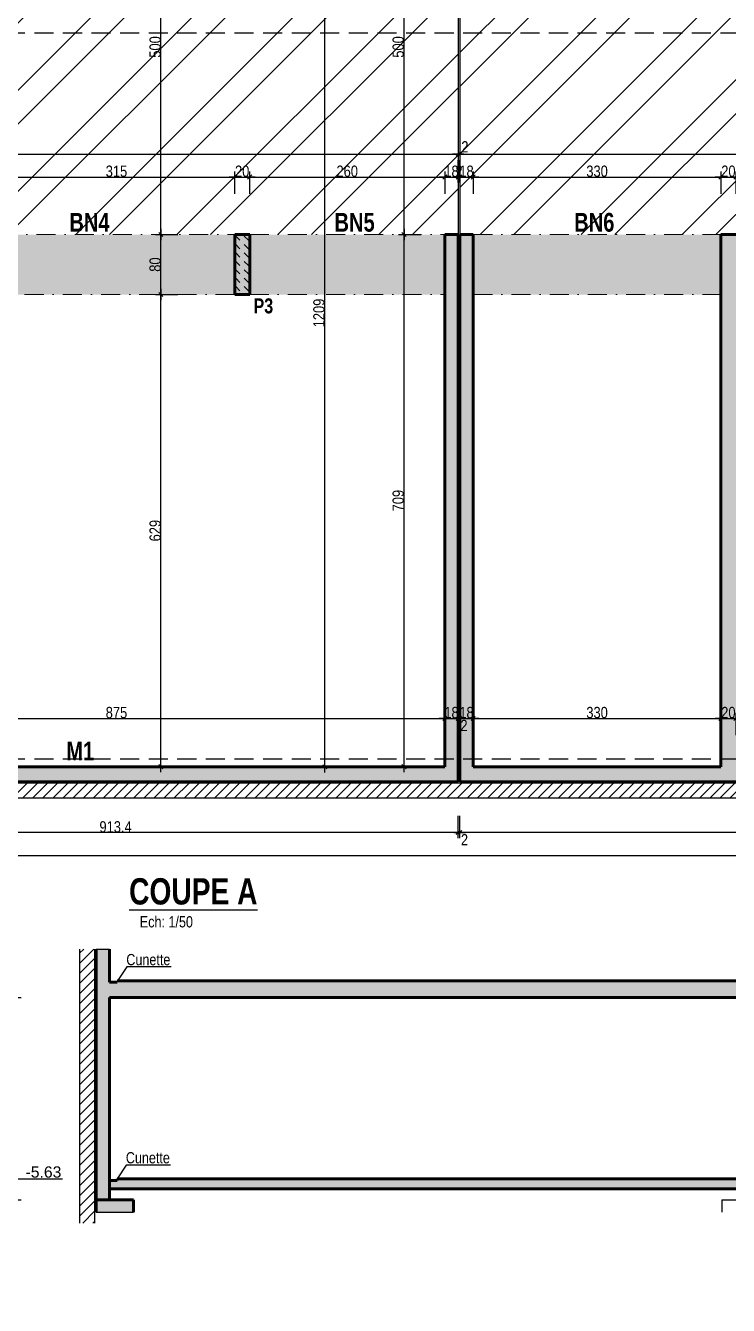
# Model space of a CAD drawing. Header units: millimetres. Extents: x -1921 to 5237, y 0 to 8595.
# Drawn here: x 243 to 1180, y 1712 to 3417 of the extents above; entities that cross this region are included whole.
import ezdxf
from ezdxf.enums import TextEntityAlignment as Align

# ---------------------------------------------------------------- set-up
doc = ezdxf.new("R2010")
doc.units = ezdxf.units.MM
doc.linetypes.add('CACHEX2', pattern=[19.05, 12.7, -6.35])
doc.linetypes.add('TIRETPTX2', pattern=[50.8, 25.4, -12.7, 0, -12.7])
for name, color, linetype in [('01_cote_gen', 4, 'Continuous'), ('01_linteaux', 2, 'Continuous'), ('01_murs_sup', 2, 'CACHEX2'), ('01_poch_BN', 9, 'Continuous'), ('01_poch_murs', 253, 'Continuous'), ('01_poch_poteaux', 250, 'Continuous'), ('01_texte', 230, 'Continuous'), ('AA_COTES', 2, 'Continuous')]:
    doc.layers.add(name, color=color, linetype=linetype)
doc.layers.add('01_murs_coup', color=5, linetype='Continuous', lineweight=60)
doc.layers.add('01_tram_axes', color=2, linetype='TIRETPTX2', lineweight=9)
doc.styles.add('ARIAL', font='arial.ttf')
doc.styles.add('impact', font='impact.ttf')
doc.styles.add('MATTE_TXT', font='arial.ttf')
doc.styles.add('STYLE2', font='ARIALN.TTF')
doc.dimstyles.new('JB50', dxfattribs={"dimscale": 0.1, "dimtxt": 150, "dimasz": 15, "dimexe": 0.1, "dimexo": 0.1, "dimgap": 0.09, "dimtad": 1, "dimdec": 1, "dimdsep": 46, "dimtxsty": 'STYLE2', "dimblk1": 'BOND_G', "dimblk2": 'BOND_D', "dimsah": 1, "dimcen": 1.5, "dimdle": 0.01, "dimse1": 1, "dimse2": 1, "dimclrd": 4, "dimclre": 2, "dimclrt": 6, "dimazin": 2, "dimtfac": 2.333333, "dimtdec": 1, "dimtix": 1, "dimtmove": 2, "dimatfit": 3, "dimldrblk": 'BOND_G', "dimfxl": 1, "dimtolj": 1, "dimtzin": 0, "dimarcsym": 0})
pattern_1 = [(135, (-40566.9674, 43643.463), (-11.2253202, 9e-16), [7.9375, -7.9375])]

# ---------------------------------------------------------------- blocks, each defined once
blk = doc.blocks.new('BOND_G')
at = {"layer": 'AA_COTES', "color": 0}
for p, q in [((0, -5), (0, 15)), ((5, 0), (-5, 0)), ((1.8, 1.8), (-1.8, -1.8))]:
    blk.add_line(p, q, dxfattribs=at)
blk = doc.blocks.new('BOND_D')
at = {"layer": 'AA_COTES', "color": 0}
for p, q in [((5, 0), (-5, 0)), ((-1.8, -1.8), (1.8, 1.8)), ((0, 5), (0, -15))]:
    blk.add_line(p, q, dxfattribs=at)
blk = doc.blocks.new('*D226')
at = {"layer": '01_cote_gen', "color": 4, "lineweight": -2, "transparency": 16777216}
blk.add_line((208.4, 3215.6), (520.4, 3215.6), dxfattribs=at)
at = {"layer": 'DEFPOINTS', "color": 0}
for p in [(521.9, 3215.6), (206.9, 3193.1), (521.9, 3193.1)]:
    blk.add_point(p, dxfattribs=at)
at = {"layer": '01_cote_gen', "color": 4, "lineweight": -2, "transparency": 16777216, "xscale": 1.5, "yscale": 1.5, "zscale": 1.5, "rotation": 180}
blk.add_blockref('BOND_G', (206.9, 3215.6), dxfattribs=at)
at = {"layer": '01_cote_gen', "color": 4, "lineweight": -2, "transparency": 16777216, "xscale": 1.5, "yscale": 1.5, "zscale": 1.5}
blk.add_blockref('BOND_D', (521.9, 3215.6), dxfattribs=at)
at = {"layer": '01_cote_gen', "color": 6, "transparency": 16777216, "insert": (364.4, 3223.2), "char_height": 15, "attachment_point": 5, "style": 'STYLE2'}
blk.add_mtext('\\A1;315', dxfattribs=at)
blk = doc.blocks.new('*D227')
at = {"layer": '01_cote_gen', "color": 4, "lineweight": -2, "transparency": 16777216}
blk.add_line((523.4, 3215.6), (540.4, 3215.6), dxfattribs=at)
at = {"layer": 'DEFPOINTS', "color": 0}
for p in [(541.9, 3215.6), (521.9, 3193.1), (541.9, 3193.1)]:
    blk.add_point(p, dxfattribs=at)
at = {"layer": '01_cote_gen', "color": 4, "lineweight": -2, "transparency": 16777216, "xscale": 1.5, "yscale": 1.5, "zscale": 1.5, "rotation": 180}
blk.add_blockref('BOND_G', (521.9, 3215.6), dxfattribs=at)
at = {"layer": '01_cote_gen', "color": 4, "lineweight": -2, "transparency": 16777216, "xscale": 1.5, "yscale": 1.5, "zscale": 1.5}
blk.add_blockref('BOND_D', (541.9, 3215.6), dxfattribs=at)
at = {"layer": '01_cote_gen', "color": 6, "transparency": 16777216, "insert": (531.9, 3223.2), "char_height": 15, "attachment_point": 5, "style": 'STYLE2'}
blk.add_mtext('\\A1;20', dxfattribs=at)
blk = doc.blocks.new('*D228')
at = {"layer": '01_cote_gen', "color": 4, "lineweight": -2, "transparency": 16777216}
blk.add_line((543.4, 3215.6), (800.4, 3215.6), dxfattribs=at)
at = {"layer": 'DEFPOINTS', "color": 0}
for p in [(801.9, 3215.6), (541.9, 3193.1), (801.9, 3193.1)]:
    blk.add_point(p, dxfattribs=at)
at = {"layer": '01_cote_gen', "color": 4, "lineweight": -2, "transparency": 16777216, "xscale": 1.5, "yscale": 1.5, "zscale": 1.5, "rotation": 180}
blk.add_blockref('BOND_G', (541.9, 3215.6), dxfattribs=at)
at = {"layer": '01_cote_gen', "color": 4, "lineweight": -2, "transparency": 16777216, "xscale": 1.5, "yscale": 1.5, "zscale": 1.5}
blk.add_blockref('BOND_D', (801.9, 3215.6), dxfattribs=at)
at = {"layer": '01_cote_gen', "color": 6, "transparency": 16777216, "insert": (671.9, 3223.2), "char_height": 15, "attachment_point": 5, "style": 'STYLE2'}
blk.add_mtext('\\A1;260', dxfattribs=at)
blk = doc.blocks.new('*D229')
at = {"layer": '01_cote_gen', "color": 4, "lineweight": -2, "transparency": 16777216}
blk.add_line((803.4, 3215.6), (818.4, 3215.6), dxfattribs=at)
at = {"layer": 'DEFPOINTS', "color": 0}
for p in [(819.9, 3215.6), (801.9, 3193.1), (819.9, 3193.1)]:
    blk.add_point(p, dxfattribs=at)
at = {"layer": '01_cote_gen', "color": 4, "lineweight": -2, "transparency": 16777216, "xscale": 1.5, "yscale": 1.5, "zscale": 1.5, "rotation": 180}
blk.add_blockref('BOND_G', (801.9, 3215.6), dxfattribs=at)
at = {"layer": '01_cote_gen', "color": 4, "lineweight": -2, "transparency": 16777216, "xscale": 1.5, "yscale": 1.5, "zscale": 1.5}
blk.add_blockref('BOND_D', (819.9, 3215.6), dxfattribs=at)
at = {"layer": '01_cote_gen', "color": 6, "transparency": 16777216, "insert": (810.9, 3223.2), "char_height": 15, "attachment_point": 5, "style": 'STYLE2'}
blk.add_mtext('\\A1;18', dxfattribs=at)
blk = doc.blocks.new('*D230')
at = {"layer": '01_cote_gen', "color": 4, "lineweight": -2, "transparency": 16777216}
for p, q in [((818.4, 3215.6), (816.9, 3215.6)), ((819.9, 3215.6), (821.9, 3215.6)), ((823.4, 3215.6), (824.9, 3215.6))]:
    blk.add_line(p, q, dxfattribs=at)
at = {"layer": 'DEFPOINTS', "color": 0}
for p in [(821.9, 3215.6), (819.9, 3193.1), (821.9, 3193.1)]:
    blk.add_point(p, dxfattribs=at)
at = {"layer": '01_cote_gen', "color": 4, "lineweight": -2, "transparency": 16777216, "xscale": 1.5, "yscale": 1.5, "zscale": 1.5}
blk.add_blockref('BOND_G', (819.9, 3215.6), dxfattribs=at)
at = {"layer": '01_cote_gen', "color": 4, "lineweight": -2, "transparency": 16777216, "xscale": 1.5, "yscale": 1.5, "zscale": 1.5, "rotation": 180}
blk.add_blockref('BOND_D', (821.9, 3215.6), dxfattribs=at)
at = {"layer": '01_cote_gen', "color": 6, "transparency": 16777216, "insert": (820.9, 3223.1), "char_height": 15, "attachment_point": 5, "style": 'STYLE2'}
blk.add_mtext('\\A1;2', dxfattribs=at)
blk = doc.blocks.new('*D231')
at = {"layer": '01_cote_gen', "color": 4, "lineweight": -2, "transparency": 16777216}
blk.add_line((823.4, 3215.6), (838.4, 3215.6), dxfattribs=at)
at = {"layer": 'DEFPOINTS', "color": 0}
for p in [(839.9, 3215.6), (821.9, 3193.1), (839.9, 3193.1)]:
    blk.add_point(p, dxfattribs=at)
at = {"layer": '01_cote_gen', "color": 4, "lineweight": -2, "transparency": 16777216, "xscale": 1.5, "yscale": 1.5, "zscale": 1.5, "rotation": 180}
blk.add_blockref('BOND_G', (821.9, 3215.6), dxfattribs=at)
at = {"layer": '01_cote_gen', "color": 4, "lineweight": -2, "transparency": 16777216, "xscale": 1.5, "yscale": 1.5, "zscale": 1.5}
blk.add_blockref('BOND_D', (839.9, 3215.6), dxfattribs=at)
at = {"layer": '01_cote_gen', "color": 6, "transparency": 16777216, "insert": (830.9, 3223.2), "char_height": 15, "attachment_point": 5, "style": 'STYLE2'}
blk.add_mtext('\\A1;18', dxfattribs=at)
blk = doc.blocks.new('*D232')
at = {"layer": '01_cote_gen', "color": 4, "lineweight": -2, "transparency": 16777216}
blk.add_line((841.4, 3215.6), (1168.4, 3215.6), dxfattribs=at)
at = {"layer": 'DEFPOINTS', "color": 0}
for p in [(1169.9, 3215.6), (839.9, 3193.1), (1169.9, 3193.1)]:
    blk.add_point(p, dxfattribs=at)
at = {"layer": '01_cote_gen', "color": 4, "lineweight": -2, "transparency": 16777216, "xscale": 1.5, "yscale": 1.5, "zscale": 1.5, "rotation": 180}
blk.add_blockref('BOND_G', (839.9, 3215.6), dxfattribs=at)
at = {"layer": '01_cote_gen', "color": 4, "lineweight": -2, "transparency": 16777216, "xscale": 1.5, "yscale": 1.5, "zscale": 1.5}
blk.add_blockref('BOND_D', (1169.9, 3215.6), dxfattribs=at)
at = {"layer": '01_cote_gen', "color": 6, "transparency": 16777216, "insert": (1004.9, 3223.2), "char_height": 15, "attachment_point": 5, "style": 'STYLE2'}
blk.add_mtext('\\A1;330', dxfattribs=at)
blk = doc.blocks.new('*D233')
at = {"layer": '01_cote_gen', "color": 4, "lineweight": -2, "transparency": 16777216}
blk.add_line((1171.4, 3215.6), (1188.4, 3215.6), dxfattribs=at)
at = {"layer": 'DEFPOINTS', "color": 0}
for p in [(1189.9, 3215.6), (1169.9, 3193.1), (1189.9, 3193.1)]:
    blk.add_point(p, dxfattribs=at)
at = {"layer": '01_cote_gen', "color": 4, "lineweight": -2, "transparency": 16777216, "xscale": 1.5, "yscale": 1.5, "zscale": 1.5, "rotation": 180}
blk.add_blockref('BOND_G', (1169.9, 3215.6), dxfattribs=at)
at = {"layer": '01_cote_gen', "color": 4, "lineweight": -2, "transparency": 16777216, "xscale": 1.5, "yscale": 1.5, "zscale": 1.5}
blk.add_blockref('BOND_D', (1189.9, 3215.6), dxfattribs=at)
at = {"layer": '01_cote_gen', "color": 6, "transparency": 16777216, "insert": (1179.9, 3223.2), "char_height": 15, "attachment_point": 5, "style": 'STYLE2'}
blk.add_mtext('\\A1;20', dxfattribs=at)
blk = doc.blocks.new('*D251')
at = {"layer": '01_cote_gen', "color": 4, "lineweight": -2, "transparency": 16777216}
blk.add_line((-71.6, 2494.2), (800.4, 2494.2), dxfattribs=at)
at = {"layer": 'DEFPOINTS', "color": 0}
for p in [(801.9, 2494.4), (801.9, 2494.2), (-73.1, 2453.9)]:
    blk.add_point(p, dxfattribs=at)
at = {"layer": '01_cote_gen', "color": 4, "lineweight": -2, "transparency": 16777216, "xscale": 1.5, "yscale": 1.5, "zscale": 1.5, "rotation": 180}
blk.add_blockref('BOND_G', (-73.1, 2494.2), dxfattribs=at)
at = {"layer": '01_cote_gen', "color": 4, "lineweight": -2, "transparency": 16777216, "xscale": 1.5, "yscale": 1.5, "zscale": 1.5}
blk.add_blockref('BOND_D', (801.9, 2494.2), dxfattribs=at)
at = {"layer": '01_cote_gen', "color": 6, "transparency": 16777216, "insert": (364.4, 2501.9), "char_height": 15, "attachment_point": 5, "style": 'STYLE2'}
blk.add_mtext('\\A1;875', dxfattribs=at)
blk = doc.blocks.new('*D252')
at = {"layer": '01_cote_gen', "color": 4, "lineweight": -2, "transparency": 16777216}
blk.add_line((803.4, 2494.2), (818.4, 2494.2), dxfattribs=at)
at = {"layer": 'DEFPOINTS', "color": 0}
for p in [(819.9, 2513.4), (801.9, 2494.2), (819.9, 2494.2)]:
    blk.add_point(p, dxfattribs=at)
at = {"layer": '01_cote_gen', "color": 4, "lineweight": -2, "transparency": 16777216, "xscale": 1.5, "yscale": 1.5, "zscale": 1.5, "rotation": 180}
blk.add_blockref('BOND_G', (801.9, 2494.2), dxfattribs=at)
at = {"layer": '01_cote_gen', "color": 4, "lineweight": -2, "transparency": 16777216, "xscale": 1.5, "yscale": 1.5, "zscale": 1.5}
blk.add_blockref('BOND_D', (819.9, 2494.2), dxfattribs=at)
at = {"layer": '01_cote_gen', "color": 6, "transparency": 16777216, "insert": (810.9, 2501.9), "char_height": 15, "attachment_point": 5, "style": 'STYLE2'}
blk.add_mtext('\\A1;18', dxfattribs=at)
blk = doc.blocks.new('*D253')
at = {"layer": '01_cote_gen', "color": 4, "lineweight": -2, "transparency": 16777216}
for p, q in [((818.4, 2494.2), (816.9, 2494.2)), ((819.9, 2494.2), (821.9, 2494.2)), ((823.4, 2494.2), (824.9, 2494.2))]:
    blk.add_line(p, q, dxfattribs=at)
at = {"layer": 'DEFPOINTS', "color": 0}
for p in [(819.9, 2513.4), (821.9, 2518.1), (821.9, 2494.2)]:
    blk.add_point(p, dxfattribs=at)
at = {"layer": '01_cote_gen', "color": 4, "lineweight": -2, "transparency": 16777216, "xscale": 1.5, "yscale": 1.5, "zscale": 1.5}
blk.add_blockref('BOND_G', (819.9, 2494.2), dxfattribs=at)
at = {"layer": '01_cote_gen', "color": 4, "lineweight": -2, "transparency": 16777216, "xscale": 1.5, "yscale": 1.5, "zscale": 1.5, "rotation": 180}
blk.add_blockref('BOND_D', (821.9, 2494.2), dxfattribs=at)
at = {"layer": '01_cote_gen', "color": 6, "transparency": 16777216, "insert": (827.5, 2484.7), "char_height": 15, "attachment_point": 5, "style": 'STYLE2'}
blk.add_mtext('\\A1;2', dxfattribs=at)
blk = doc.blocks.new('*D254')
at = {"layer": '01_cote_gen', "color": 4, "lineweight": -2, "transparency": 16777216}
blk.add_line((823.4, 2494.2), (838.4, 2494.2), dxfattribs=at)
at = {"layer": 'DEFPOINTS', "color": 0}
for p in [(821.9, 2518.1), (839.9, 2518.5), (839.9, 2494.2)]:
    blk.add_point(p, dxfattribs=at)
at = {"layer": '01_cote_gen', "color": 4, "lineweight": -2, "transparency": 16777216, "xscale": 1.5, "yscale": 1.5, "zscale": 1.5, "rotation": 180}
blk.add_blockref('BOND_G', (821.9, 2494.2), dxfattribs=at)
at = {"layer": '01_cote_gen', "color": 4, "lineweight": -2, "transparency": 16777216, "xscale": 1.5, "yscale": 1.5, "zscale": 1.5}
blk.add_blockref('BOND_D', (839.9, 2494.2), dxfattribs=at)
at = {"layer": '01_cote_gen', "color": 6, "transparency": 16777216, "insert": (830.9, 2501.9), "char_height": 15, "attachment_point": 5, "style": 'STYLE2'}
blk.add_mtext('\\A1;18', dxfattribs=at)
blk = doc.blocks.new('*D255')
at = {"layer": '01_cote_gen', "color": 4, "lineweight": -2, "transparency": 16777216}
blk.add_line((841.4, 2494.2), (1168.4, 2494.2), dxfattribs=at)
at = {"layer": 'DEFPOINTS', "color": 0}
for p in [(839.9, 2518.5), (1169.9, 2508.2), (1169.9, 2494.2)]:
    blk.add_point(p, dxfattribs=at)
at = {"layer": '01_cote_gen', "color": 4, "lineweight": -2, "transparency": 16777216, "xscale": 1.5, "yscale": 1.5, "zscale": 1.5, "rotation": 180}
blk.add_blockref('BOND_G', (839.9, 2494.2), dxfattribs=at)
at = {"layer": '01_cote_gen', "color": 4, "lineweight": -2, "transparency": 16777216, "xscale": 1.5, "yscale": 1.5, "zscale": 1.5}
blk.add_blockref('BOND_D', (1169.9, 2494.2), dxfattribs=at)
at = {"layer": '01_cote_gen', "color": 6, "transparency": 16777216, "insert": (1004.9, 2501.9), "char_height": 15, "attachment_point": 5, "style": 'STYLE2'}
blk.add_mtext('\\A1;330', dxfattribs=at)
blk = doc.blocks.new('*D256')
at = {"layer": '01_cote_gen', "color": 4, "lineweight": -2, "transparency": 16777216}
blk.add_line((1171.4, 2494.2), (1188.4, 2494.2), dxfattribs=at)
at = {"layer": 'DEFPOINTS', "color": 0}
for p in [(1169.9, 2508.2), (1189.9, 2508.2), (1189.9, 2494.2)]:
    blk.add_point(p, dxfattribs=at)
at = {"layer": '01_cote_gen', "color": 4, "lineweight": -2, "transparency": 16777216, "xscale": 1.5, "yscale": 1.5, "zscale": 1.5, "rotation": 180}
blk.add_blockref('BOND_G', (1169.9, 2494.2), dxfattribs=at)
at = {"layer": '01_cote_gen', "color": 4, "lineweight": -2, "transparency": 16777216, "xscale": 1.5, "yscale": 1.5, "zscale": 1.5}
blk.add_blockref('BOND_D', (1189.9, 2494.2), dxfattribs=at)
at = {"layer": '01_cote_gen', "color": 6, "transparency": 16777216, "insert": (1179.9, 2501.9), "char_height": 15, "attachment_point": 5, "style": 'STYLE2'}
blk.add_mtext('\\A1;20', dxfattribs=at)
blk = doc.blocks.new('*D266')
at = {"layer": '01_cote_gen', "color": 4, "lineweight": -2, "transparency": 16777216}
blk.add_line((-583.6, 3245.9), (818.4, 3245.9), dxfattribs=at)
at = {"layer": 'DEFPOINTS', "color": 0}
for p in [(-585.1, 3268.3), (819.9, 3245.9), (819.9, 3193.1)]:
    blk.add_point(p, dxfattribs=at)
at = {"layer": '01_cote_gen', "color": 4, "lineweight": -2, "transparency": 16777216, "xscale": 1.5, "yscale": 1.5, "zscale": 1.5, "rotation": 180}
blk.add_blockref('BOND_G', (-585.1, 3245.9), dxfattribs=at)
at = {"layer": '01_cote_gen', "color": 4, "lineweight": -2, "transparency": 16777216, "xscale": 1.5, "yscale": 1.5, "zscale": 1.5}
blk.add_blockref('BOND_D', (819.9, 3245.9), dxfattribs=at)
at = {"layer": '01_cote_gen', "color": 6, "transparency": 16777216, "insert": (117.4, 3253.6), "char_height": 15, "attachment_point": 5, "style": 'STYLE2'}
blk.add_mtext('\\A1;1405', dxfattribs=at)
blk = doc.blocks.new('*D267')
at = {"layer": '01_cote_gen', "color": 4, "lineweight": -2, "transparency": 16777216}
for p, q in [((818.4, 3245.9), (816.9, 3245.9)), ((821.9, 3245.9), (819.9, 3245.9)), ((823.4, 3245.9), (824.9, 3245.9))]:
    blk.add_line(p, q, dxfattribs=at)
at = {"layer": 'DEFPOINTS', "color": 0}
for p in [(819.9, 3250.4), (819.9, 3245.9), (821.9, 3238.1)]:
    blk.add_point(p, dxfattribs=at)
at = {"layer": '01_cote_gen', "color": 4, "lineweight": -2, "transparency": 16777216, "xscale": 1.5, "yscale": 1.5, "zscale": 1.5}
blk.add_blockref('BOND_D', (819.9, 3245.9), dxfattribs=at)
at = {"layer": '01_cote_gen', "color": 4, "lineweight": -2, "transparency": 16777216, "xscale": 1.5, "yscale": 1.5, "zscale": 1.5, "rotation": 180}
blk.add_blockref('BOND_G', (821.9, 3245.9), dxfattribs=at)
at = {"layer": '01_cote_gen', "color": 6, "transparency": 16777216, "insert": (828.7, 3255.8), "char_height": 15, "attachment_point": 5, "style": 'STYLE2'}
blk.add_mtext('\\A1;2', dxfattribs=at)
blk = doc.blocks.new('*D268')
at = {"layer": '01_cote_gen', "color": 4, "lineweight": -2, "transparency": 16777216}
blk.add_line((823.4, 3245.9), (3527.4, 3245.9), dxfattribs=at)
at = {"layer": 'DEFPOINTS', "color": 0}
for p in [(3528.9, 3245.9), (3528.9, 3223.1), (821.9, 3193.1)]:
    blk.add_point(p, dxfattribs=at)
at = {"layer": '01_cote_gen', "color": 4, "lineweight": -2, "transparency": 16777216, "xscale": 1.5, "yscale": 1.5, "zscale": 1.5, "rotation": 180}
blk.add_blockref('BOND_G', (821.9, 3245.9), dxfattribs=at)
at = {"layer": '01_cote_gen', "color": 4, "lineweight": -2, "transparency": 16777216, "xscale": 1.5, "yscale": 1.5, "zscale": 1.5}
blk.add_blockref('BOND_D', (3528.9, 3245.9), dxfattribs=at)
at = {"layer": '01_cote_gen', "color": 6, "transparency": 16777216, "insert": (2175.4, 3253.6), "char_height": 15, "attachment_point": 5, "style": 'STYLE2'}
blk.add_mtext('\\A1;2707', dxfattribs=at)
blk = doc.blocks.new('*D324')
at = {"layer": '01_cote_gen', "color": 4, "lineweight": -2, "transparency": 16777216}
blk.add_line((423.7, 3060.4), (423.7, 3137.4), dxfattribs=at)
at = {"layer": 'DEFPOINTS', "color": 0}
for p in [(423.7, 3138.9), (531.9, 3138.9), (531.9, 3058.9)]:
    blk.add_point(p, dxfattribs=at)
at = {"layer": '01_cote_gen', "color": 4, "lineweight": -2, "transparency": 16777216, "xscale": 1.5, "yscale": 1.5, "zscale": 1.5}
for name, p, rotation in [('BOND_D', (423.7, 3138.9), 90), ('BOND_G', (423.7, 3058.9), 270)]:
    blk.add_blockref(name, p, dxfattribs=dict(at, rotation=rotation))
at = {"layer": '01_cote_gen', "color": 6, "transparency": 16777216, "insert": (416, 3098.9), "char_height": 15, "attachment_point": 5, "rotation": 90, "style": 'STYLE2'}
blk.add_mtext('\\A1;80', dxfattribs=at)
blk = doc.blocks.new('*D325')
at = {"layer": '01_cote_gen', "color": 4, "lineweight": -2, "transparency": 16777216}
blk.add_line((423.7, 3140.4), (423.7, 3637.4), dxfattribs=at)
at = {"layer": 'DEFPOINTS', "color": 0}
for p in [(423.7, 3638.9), (438.3, 3638.9), (446.2, 3138.9)]:
    blk.add_point(p, dxfattribs=at)
at = {"layer": '01_cote_gen', "color": 4, "lineweight": -2, "transparency": 16777216, "xscale": 1.5, "yscale": 1.5, "zscale": 1.5}
for name, p, rotation in [('BOND_D', (423.7, 3638.9), 90), ('BOND_G', (423.7, 3138.9), 270)]:
    blk.add_blockref(name, p, dxfattribs=dict(at, rotation=rotation))
at = {"layer": '01_cote_gen', "color": 6, "transparency": 16777216, "insert": (416, 3388.9), "char_height": 15, "attachment_point": 5, "rotation": 90, "style": 'STYLE2'}
blk.add_mtext('\\A1;500', dxfattribs=at)
blk = doc.blocks.new('*D326')
at = {"layer": '01_cote_gen', "color": 4, "lineweight": -2, "transparency": 16777216}
blk.add_line((642, 2431.3), (642, 3637.4), dxfattribs=at)
at = {"layer": 'DEFPOINTS', "color": 0}
for p in [(642, 3638.9), (643.1, 3638.9), (643.1, 2429.8)]:
    blk.add_point(p, dxfattribs=at)
at = {"layer": '01_cote_gen', "color": 4, "lineweight": -2, "transparency": 16777216, "xscale": 1.5, "yscale": 1.5, "zscale": 1.5}
for name, p, rotation in [('BOND_D', (642, 3638.9), 90), ('BOND_G', (642, 2429.8), 270)]:
    blk.add_blockref(name, p, dxfattribs=dict(at, rotation=rotation))
at = {"layer": '01_cote_gen', "color": 6, "transparency": 16777216, "insert": (634.3, 3034.4), "char_height": 15, "attachment_point": 5, "rotation": 90, "style": 'STYLE2'}
blk.add_mtext('\\A1;1209', dxfattribs=at)
blk = doc.blocks.new('*D327')
at = {"layer": '01_cote_gen', "color": 4, "lineweight": -2, "transparency": 16777216}
blk.add_line((423.7, 2431.4), (423.7, 3057.4), dxfattribs=at)
at = {"layer": 'DEFPOINTS', "color": 0}
for p in [(423.7, 3058.9), (521.9, 3058.9), (467.5, 2429.9)]:
    blk.add_point(p, dxfattribs=at)
at = {"layer": '01_cote_gen', "color": 4, "lineweight": -2, "transparency": 16777216, "xscale": 1.5, "yscale": 1.5, "zscale": 1.5}
for name, p, rotation in [('BOND_D', (423.7, 3058.9), 90), ('BOND_G', (423.7, 2429.9), 270)]:
    blk.add_blockref(name, p, dxfattribs=dict(at, rotation=rotation))
at = {"layer": '01_cote_gen', "color": 6, "transparency": 16777216, "insert": (416, 2744.4), "char_height": 15, "attachment_point": 5, "rotation": 90, "style": 'STYLE2'}
blk.add_mtext('\\A1;629', dxfattribs=at)
blk = doc.blocks.new('*D331')
at = {"layer": '01_cote_gen', "color": 4, "lineweight": -2, "transparency": 16777216}
blk.add_line((140, 2431.4), (140, 3057.4), dxfattribs=at)
at = {"layer": 'DEFPOINTS', "color": 0}
for p in [(140, 3058.9), (162.5, 3058.9), (255.9, 2429.9)]:
    blk.add_point(p, dxfattribs=at)
at = {"layer": '01_cote_gen', "color": 4, "lineweight": -2, "transparency": 16777216, "xscale": 1.5, "yscale": 1.5, "zscale": 1.5}
for name, p, rotation in [('BOND_D', (140, 3058.9), 90), ('BOND_G', (140, 2429.9), 270)]:
    blk.add_blockref(name, p, dxfattribs=dict(at, rotation=rotation))
at = {"layer": '01_cote_gen', "color": 6, "transparency": 16777216, "insert": (132.3, 2744.4), "char_height": 15, "attachment_point": 5, "rotation": 90, "style": 'STYLE2'}
blk.add_mtext('\\A1;629', dxfattribs=at)
blk = doc.blocks.new('*D332')
at = {"layer": '01_cote_gen', "color": 4, "lineweight": -2, "transparency": 16777216}
blk.add_line((747.6, 2431.4), (747.6, 3137.4), dxfattribs=at)
at = {"layer": 'DEFPOINTS', "color": 0}
for p in [(747.6, 3138.9), (801.9, 3138.9), (772.2, 2429.9)]:
    blk.add_point(p, dxfattribs=at)
at = {"layer": '01_cote_gen', "color": 4, "lineweight": -2, "transparency": 16777216, "xscale": 1.5, "yscale": 1.5, "zscale": 1.5}
for name, p, rotation in [('BOND_D', (747.6, 3138.9), 90), ('BOND_G', (747.6, 2429.9), 270)]:
    blk.add_blockref(name, p, dxfattribs=dict(at, rotation=rotation))
at = {"layer": '01_cote_gen', "color": 6, "transparency": 16777216, "insert": (739.9, 2784.4), "char_height": 15, "attachment_point": 5, "rotation": 90, "style": 'STYLE2'}
blk.add_mtext('\\A1;709', dxfattribs=at)
blk = doc.blocks.new('*D333')
at = {"layer": '01_cote_gen', "color": 4, "lineweight": -2, "transparency": 16777216}
blk.add_line((747.6, 3140.4), (747.6, 3637.4), dxfattribs=at)
at = {"layer": 'DEFPOINTS', "color": 0}
for p in [(747.6, 3638.9), (777.8, 3638.9), (808.2, 3138.9)]:
    blk.add_point(p, dxfattribs=at)
at = {"layer": '01_cote_gen', "color": 4, "lineweight": -2, "transparency": 16777216, "xscale": 1.5, "yscale": 1.5, "zscale": 1.5}
for name, p, rotation in [('BOND_D', (747.6, 3638.9), 90), ('BOND_G', (747.6, 3138.9), 270)]:
    blk.add_blockref(name, p, dxfattribs=dict(at, rotation=rotation))
at = {"layer": '01_cote_gen', "color": 6, "transparency": 16777216, "insert": (739.9, 3388.9), "char_height": 15, "attachment_point": 5, "rotation": 90, "style": 'STYLE2'}
blk.add_mtext('\\A1;500', dxfattribs=at)
blk = doc.blocks.new('*D368')
at = {"layer": '01_cote_gen', "color": 4, "lineweight": -2, "transparency": 16777216}
blk.add_line((3547.4, 2342), (823.4, 2342), dxfattribs=at)
at = {"layer": 'DEFPOINTS', "color": 0}
for p in [(821.9, 2409.9), (3548.9, 2409.9), (821.9, 2342)]:
    blk.add_point(p, dxfattribs=at)
at = {"layer": '01_cote_gen', "color": 4, "lineweight": -2, "transparency": 16777216, "xscale": 1.5, "yscale": 1.5, "zscale": 1.5, "rotation": 180}
blk.add_blockref('BOND_D', (821.9, 2342), dxfattribs=at)
at = {"layer": '01_cote_gen', "color": 4, "lineweight": -2, "transparency": 16777216, "xscale": 1.5, "yscale": 1.5, "zscale": 1.5}
blk.add_blockref('BOND_G', (3548.9, 2342), dxfattribs=at)
at = {"layer": '01_cote_gen', "color": 6, "transparency": 16777216, "insert": (2185.4, 2349.5), "char_height": 15, "attachment_point": 5, "style": 'STYLE2'}
blk.add_mtext('\\A1;2727', dxfattribs=at)
blk = doc.blocks.new('*D369')
at = {"layer": '01_cote_gen', "color": 4, "lineweight": -2, "transparency": 16777216}
for p, q in [((818.4, 2342), (816.9, 2342)), ((819.9, 2342), (821.9, 2342)), ((823.4, 2342), (824.9, 2342))]:
    blk.add_line(p, q, dxfattribs=at)
at = {"layer": 'DEFPOINTS', "color": 0}
for p in [(819.9, 2409.9), (821.9, 2409.9), (821.9, 2342)]:
    blk.add_point(p, dxfattribs=at)
at = {"layer": '01_cote_gen', "color": 4, "lineweight": -2, "transparency": 16777216, "xscale": 1.5, "yscale": 1.5, "zscale": 1.5}
blk.add_blockref('BOND_G', (819.9, 2342), dxfattribs=at)
at = {"layer": '01_cote_gen', "color": 4, "lineweight": -2, "transparency": 16777216, "xscale": 1.5, "yscale": 1.5, "zscale": 1.5, "rotation": 180}
blk.add_blockref('BOND_D', (821.9, 2342), dxfattribs=at)
at = {"layer": '01_cote_gen', "color": 6, "transparency": 16777216, "insert": (828.2, 2332.5), "char_height": 15, "attachment_point": 5, "style": 'STYLE2'}
blk.add_mtext('\\A1;2', dxfattribs=at)
blk = doc.blocks.new('*D370')
at = {"layer": '01_cote_gen', "color": 4, "lineweight": -2, "transparency": 16777216}
blk.add_line((818.4, 2342), (-92, 2342), dxfattribs=at)
at = {"layer": 'DEFPOINTS', "color": 0}
for p in [(-93.5, 2409.9), (819.9, 2364.5), (-93.5, 2342)]:
    blk.add_point(p, dxfattribs=at)
at = {"layer": '01_cote_gen', "color": 4, "lineweight": -2, "transparency": 16777216, "xscale": 1.5, "yscale": 1.5, "zscale": 1.5, "rotation": 180}
blk.add_blockref('BOND_D', (-93.5, 2342), dxfattribs=at)
at = {"layer": '01_cote_gen', "color": 4, "lineweight": -2, "transparency": 16777216, "xscale": 1.5, "yscale": 1.5, "zscale": 1.5}
blk.add_blockref('BOND_G', (819.9, 2342), dxfattribs=at)
at = {"layer": '01_cote_gen', "color": 6, "transparency": 16777216, "insert": (363.2, 2349.6), "char_height": 15, "attachment_point": 5, "style": 'STYLE2'}
blk.add_mtext('\\A1;913.4', dxfattribs=at)
blk = doc.blocks.new('*D371')
at = {"layer": '01_cote_gen', "color": 4, "lineweight": -2, "transparency": 16777216}
blk.add_line((3547.4, 2311.3), (-92, 2311.3), dxfattribs=at)
at = {"layer": 'DEFPOINTS', "color": 0}
for p in [(-93.5, 2334.5), (3548.9, 2334.5), (-93.5, 2311.3)]:
    blk.add_point(p, dxfattribs=at)
at = {"layer": '01_cote_gen', "color": 4, "lineweight": -2, "transparency": 16777216, "xscale": 1.5, "yscale": 1.5, "zscale": 1.5, "rotation": 180}
blk.add_blockref('BOND_D', (-93.5, 2311.3), dxfattribs=at)
at = {"layer": '01_cote_gen', "color": 4, "lineweight": -2, "transparency": 16777216, "xscale": 1.5, "yscale": 1.5, "zscale": 1.5}
blk.add_blockref('BOND_G', (3548.9, 2311.3), dxfattribs=at)
at = {"layer": '01_cote_gen', "color": 6, "transparency": 16777216, "insert": (1727.7, 2319), "char_height": 15, "attachment_point": 5, "style": 'STYLE2'}
blk.add_mtext('\\A1;3642.4', dxfattribs=at)
blk = doc.blocks.new('*D658')
at = {"layer": '01_cote_gen', "color": 4, "lineweight": -2, "transparency": 16777216}
blk.add_line((214.7, 1854), (214.7, 1879), dxfattribs=at)
at = {"layer": 'DEFPOINTS', "color": 0}
for p in [(214.7, 1880.5), (365.4, 1880.5), (342.1, 1852.5)]:
    blk.add_point(p, dxfattribs=at)
at = {"layer": '01_cote_gen', "color": 4, "lineweight": -2, "transparency": 16777216, "xscale": 1.5, "yscale": 1.5, "zscale": 1.5}
for name, p, rotation in [('BOND_D', (214.7, 1880.5), 90), ('BOND_G', (214.7, 1852.5), 270)]:
    blk.add_blockref(name, p, dxfattribs=dict(at, rotation=rotation))
at = {"layer": '01_cote_gen', "color": 6, "transparency": 16777216, "insert": (207, 1866.5), "char_height": 15, "attachment_point": 5, "rotation": 90, "style": 'STYLE2'}
blk.add_mtext('\\A1;28', dxfattribs=at)
blk = doc.blocks.new('*D659')
at = {"layer": '01_cote_gen', "color": 4, "lineweight": -2, "transparency": 16777216}
blk.add_line((214.7, 1882), (214.7, 2121), dxfattribs=at)
at = {"layer": 'DEFPOINTS', "color": 0}
for p in [(214.7, 2122.5), (374.7, 2122.5), (363.1, 1880.5)]:
    blk.add_point(p, dxfattribs=at)
at = {"layer": '01_cote_gen', "color": 4, "lineweight": -2, "transparency": 16777216, "xscale": 1.5, "yscale": 1.5, "zscale": 1.5}
for name, p, rotation in [('BOND_D', (214.7, 2122.5), 90), ('BOND_G', (214.7, 1880.5), 270)]:
    blk.add_blockref(name, p, dxfattribs=dict(at, rotation=rotation))
at = {"layer": '01_cote_gen', "color": 6, "transparency": 16777216, "insert": (207.2, 2001.5), "char_height": 15, "attachment_point": 5, "rotation": 90, "style": 'STYLE2'}
blk.add_mtext('\\A1;242', dxfattribs=at)
blk = doc.blocks.new('*D661')
at = {"layer": '01_cote_gen', "color": 4, "lineweight": -2, "transparency": 16777216}
blk.add_line((184.4, 2124), (184.4, 2143), dxfattribs=at)
at = {"layer": 'DEFPOINTS', "color": 0}
for p in [(184.4, 2144.5), (365.4, 2144.5), (237.2, 2122.5)]:
    blk.add_point(p, dxfattribs=at)
at = {"layer": '01_cote_gen', "color": 4, "lineweight": -2, "transparency": 16777216, "xscale": 1.5, "yscale": 1.5, "zscale": 1.5}
for name, p, rotation in [('BOND_D', (184.4, 2144.5), 90), ('BOND_G', (184.4, 2122.5), 270)]:
    blk.add_blockref(name, p, dxfattribs=dict(at, rotation=rotation))
at = {"layer": '01_cote_gen', "color": 6, "transparency": 16777216, "insert": (176.9, 2133.5), "char_height": 15, "attachment_point": 5, "rotation": 90, "style": 'STYLE2'}
blk.add_mtext('\\A1;22', dxfattribs=at)

msp = doc.modelspace()

# ---------------------------------------------------------------- hatches: boundary and pattern name
at = {"layer": '01_murs_sup', "ltscale": 2}
h = msp.add_hatch(dxfattribs=at)
h.set_pattern_fill('DASH', color=256, scale=2.5, angle=135)
h.set_pattern_definition(pattern_1)
h.paths.add_polyline_path([(541.93, 3138.86), (521.93, 3138.86), (521.93, 3058.86), (541.93, 3058.86)])
h.paths.add_polyline_path([(839.93, 3138.86), (821.93, 3138.86), (821.93, 2409.86), (3548.89, 2409.86), (3548.89, 3260.88), (3718.88, 3260.88), (3718.88, 4625.85), (3698.88, 4625.85), (3698.88, 4607.85), (3698.88, 3280.88), (3528.89, 3280.88), (3528.89, 2429.86), (1189.92, 2429.86), (1189.92, 3138.86), (1169.92, 3138.86), (1169.92, 2429.86), (839.93, 2429.86)])
h.paths.add_polyline_path([(3695.76, 4130.92), (3722.37, 4130.92), (3722.37, 4162.15), (3695.76, 4162.15)], flags=9)
h.paths.add_polyline_path([(819.18, 2469.07), (836.24, 2469.07), (836.24, 2500.3), (819.18, 2500.3)], flags=9)
h.paths.add_polyline_path([(817.09, 2486.38), (843.7, 2486.38), (843.7, 2517.61), (817.09, 2517.61)], flags=9)
h.paths.add_polyline_path([(1166.8, 2486.38), (1193.41, 2486.38), (1193.41, 2517.61), (1166.8, 2517.61)], flags=25)
h.paths.add_polyline_path([(3525.76, 2486.38), (3552.38, 2486.38), (3552.38, 2517.61), (3525.76, 2517.61)], flags=25)
h = msp.add_hatch(dxfattribs=at)
h.set_pattern_fill('DASH', color=256, scale=2.5, angle=135)
h.set_pattern_definition(pattern_1)
h.paths.add_polyline_path([(-1144.07, 2429.86), (-1164.07, 2429.86), (-1164.07, 2409.86), (-1144.07, 2409.86)])
h.paths.add_polyline_path([(-828.53, 2429.86), (-1144.07, 2429.86), (-1144.07, 2409.86), (-847.27, 2409.86)])
h.paths.add_polyline_path([(-794.26, 2429.86), (-828.53, 2429.86), (-847.27, 2409.86), (-813.01, 2409.86)])
h.paths.add_polyline_path([(-109.03, 2429.86), (-794.26, 2429.86), (-813.01, 2409.86), (-127.77, 2409.86)])
h.paths.add_polyline_path([(819.93, 3138.86), (801.93, 3138.86), (801.93, 2429.86), (-73.08, 2429.86), (-73.08, 3138.86), (-93.08, 3138.86), (-93.08, 2429.86), (-109.03, 2429.86), (-127.77, 2409.86), (-93.51, 2409.86), (819.93, 2409.86)])
h.paths.add_polyline_path([(-96.2, 2486.38), (-69.59, 2486.38), (-69.59, 2517.61), (-96.2, 2517.61)], flags=25)
h.paths.add_polyline_path([(797.09, 2486.38), (823.7, 2486.38), (823.7, 2517.61), (797.09, 2517.61)], flags=9)
h = msp.add_hatch(dxfattribs=at)
h.set_pattern_fill('DASH', color=256, scale=2.5, angle=135)
h.set_pattern_definition(pattern_1)
h.paths.add_polyline_path([(541.93, 3138.86), (521.93, 3138.86), (521.93, 3058.86), (541.93, 3058.86)])
at = {"layer": '01_poch_BN'}
h = msp.add_hatch(dxfattribs=at)
h.set_pattern_fill('ANSI31', color=256, scale=3)
h.set_pattern_definition([(45, (-40566.967, 43643.463), (-6.7351921, 6.7351921), [])])
h.paths.add_polyline_path([(3570.89, 3238.88), (3740.88, 3238.88), (3740.88, 4634.27), (3720.88, 4634.27), (3720.88, 3258.88), (3550.89, 3258.88), (3550.89, 2407.86), (-92.65, 2407.86), (-595.2, 1871.58), (-580.6, 1857.91), (-83.98, 2387.86), (3570.89, 2387.86)])
h.paths.add_polyline_path([(3550.98, 3182.87), (3577.6, 3182.87), (3577.6, 3214.1), (3550.98, 3214.1)], flags=16)
at = {"layer": '01_poch_BN', "ltscale": 2}
h = msp.add_hatch(color=256, dxfattribs=at)
h.dxf.hatch_style = 1
h.paths.add_polyline_path([(186.92, 3138.86), (-73.08, 3138.86), (-73.08, 3058.86), (186.92, 3058.86)])
h.paths.add_polyline_path([(521.93, 3138.86), (206.92, 3138.86), (206.93, 3058.85), (521.93, 3058.86)])
h.paths.add_polyline_path([(801.93, 3138.86), (541.93, 3138.86), (541.93, 3058.86), (801.93, 3058.86)])
h.paths.add_polyline_path([(1169.92, 3138.86), (839.93, 3138.86), (839.93, 3058.86), (1169.92, 3058.86)])
h.paths.add_polyline_path([(1442.92, 3138.86), (1189.92, 3138.86), (1189.92, 3058.86), (1442.92, 3058.86)])
h.paths.add_polyline_path([(1740.92, 3138.86), (1462.92, 3138.86), (1462.92, 3058.86), (1740.92, 3058.86)])
h.paths.add_polyline_path([(2038.92, 3138.86), (1760.92, 3138.86), (1760.92, 3058.86), (2038.92, 3058.86)])
h.paths.add_polyline_path([(2634.92, 3138.86), (2356.92, 3138.86), (2356.92, 3058.86), (2634.92, 3058.86)])
h.paths.add_polyline_path([(2336.92, 3138.86), (2058.92, 3138.86), (2058.92, 3058.86), (2336.92, 3058.86)])
h.paths.add_polyline_path([(2932.93, 3138.86), (2654.92, 3138.86), (2654.92, 3058.86), (2932.93, 3058.86)])
h.paths.add_polyline_path([(3230.92, 3138.86), (2952.93, 3138.86), (2952.93, 3058.86), (3230.92, 3058.86)])
h.paths.add_polyline_path([(3528.89, 3138.86), (3250.92, 3138.86), (3250.92, 3058.86), (3528.89, 3058.86)])
h.paths.add_polyline_path([(2336.92, 2834.87), (2058.92, 2834.87), (2058.92, 2784.87), (2336.92, 2784.87)])
at = {"layer": '01_poch_BN'}
h = msp.add_hatch(dxfattribs=at)
h.set_pattern_fill('ANSI31', color=256, scale=3)
h.set_pattern_definition([(45, (-40544.96, 44406.29), (-6.7351921, 6.7351921), [])])
h.paths.add_polyline_path([(335.28, 2186.66), (315.28, 2186.66), (315.28, 1821.6), (335.28, 1821.6)])
at = {"layer": '01_poch_murs'}
h = msp.add_hatch(color=256, dxfattribs=at)
h.dxf.hatch_style = 1
h.paths.add_polyline_path([(3548.89, 4445.31), (3528.89, 4445.31), (3528.89, 4395.31), (3548.89, 4395.31)])
h.paths.add_polyline_path([(3718.88, 4445.31), (3698.88, 4445.31), (3698.88, 4395.31), (3718.88, 4395.31)])
h.paths.add_polyline_path([(3718.88, 4395.31), (3698.88, 4395.31), (3698.88, 3280.88), (3528.89, 3280.88), (3528.89, 2429.86), (1189.92, 2429.86), (1189.92, 3138.86), (1169.92, 3138.86), (1169.92, 2429.86), (839.93, 2429.86), (839.93, 3138.86), (821.93, 3138.86), (821.93, 2409.86), (3548.89, 2409.86), (3548.89, 3260.88), (3718.88, 3260.88)])
h.paths.add_polyline_path([(3548.89, 4395.31), (3528.89, 4395.31), (3528.89, 3507.88), (3548.89, 3507.88)], flags=17)
h = msp.add_hatch(dxfattribs=at)
h.set_pattern_fill('ANSI32', color=256, scale=10)
h.paths.add_polyline_path([(819.92, 3638.87), (483.92, 3638.87), (483.92, 3695.88), (439.92, 3695.88), (292.92, 3695.88), (234.92, 3695.88), (-25.08, 3695.88), (-45.08, 3695.88), (-305.08, 3695.88), (-325.08, 3695.88), (-585.08, 3695.88), (-585.08, 3642.92), (-585.08, 3540.92), (-585.08, 3468.92), (-585.08, 3427.35), (819.92, 3427.35)])
h.paths.add_polyline_path([(3518.89, 3407.35), (821.92, 3407.35), (821.93, 3138.86), (839.93, 3138.86), (1169.92, 3138.86), (1189.92, 3138.86), (1442.92, 3138.86), (1462.92, 3138.86), (1740.92, 3138.86), (1760.92, 3138.86), (2038.92, 3138.86), (2058.92, 3138.86), (2336.92, 3138.86), (2356.92, 3138.86), (2634.92, 3138.86), (2654.92, 3138.86), (2932.93, 3138.86), (2952.93, 3138.86), (3230.92, 3138.86), (3250.92, 3138.86), (3518.89, 3138.86)])
h.paths.add_polyline_path([(819.92, 3407.35), (-585.08, 3407.35), (-585.08, 3368.93), (-585.08, 3278.92), (-585.08, 3138.92), (-93.08, 3138.86), (-73.08, 3138.86), (186.92, 3138.86), (206.92, 3138.86), (521.93, 3138.86), (541.93, 3138.86), (801.93, 3138.86), (819.92, 3138.86)])
h.paths.add_polyline_path([(819.92, 3427.35), (-585.08, 3427.35), (-585.08, 3407.35), (819.92, 3407.35)])
h.paths.add_polyline_path([(3518.89, 3427.35), (821.92, 3427.35), (821.92, 3407.35), (3518.89, 3407.35)])
edge = h.paths.add_edge_path()
edge.add_arc((1729.7, 3492.8), 30.98, 0, 360)
h.paths.add_polyline_path([(3518.89, 3695.84), (3258.89, 3695.84), (3238.89, 3695.84), (2974.89, 3695.84), (2954.89, 3695.84), (2684.89, 3695.84), (2664.89, 3695.84), (2400.89, 3695.84), (2380.89, 3695.84), (2110.89, 3695.84), (2090.89, 3695.84), (1820.89, 3695.84), (1800.89, 3695.84), (1537.89, 3695.84), (1517.89, 3695.84), (1167.89, 3695.84), (1167.89, 3695.86), (1143.11, 3695.82), (1042.51, 3695.86), (1022.92, 3695.86), (1022.92, 3638.87), (821.92, 3638.87), (821.92, 3427.35), (3518.89, 3427.35)])
h = msp.add_hatch(color=256, dxfattribs=at)
h.dxf.hatch_style = 1
h.paths.add_polyline_path([(-73.08, 3138.86), (-93.08, 3138.86), (-93.08, 2429.86), (-109.03, 2429.86), (-609.22, 1896.1), (-1502.84, 1736.65), (-1498.45, 1712.04), (-596.66, 1872.95), (-93.51, 2409.86), (819.93, 2409.86), (819.93, 3138.86), (801.93, 3138.86), (801.93, 2429.86), (-73.08, 2429.86)])
h = msp.add_hatch(color=256, dxfattribs=at)
h.dxf.hatch_style = 1
h.paths.add_polyline_path([(2773.28, 2186.66), (2755.28, 2186.66), (2755.28, 2142.53), (2745.28, 2142.53), (2745.28, 2144.53), (1843.28, 2144.53), (1572.28, 2141.53), (1572.28, 2139.53), (1557.28, 2139.53), (1557.28, 2141.53), (1286.28, 2144.53), (365.28, 2144.53), (365.28, 2142.53), (355.28, 2142.53), (355.28, 2186.66), (337.28, 2186.66), (337.28, 1852.53), (355.28, 1852.53), (355.28, 2122.53), (2755.28, 2122.53), (2755.28, 1852.53), (2773.28, 1852.53)])
h.paths.add_polyline_path([(2755.28, 1878.53), (2745.28, 1878.53), (2745.28, 1880.53), (1843.28, 1880.53), (1572.28, 1877.53), (1572.28, 1874.53), (1557.28, 1874.53), (1557.28, 1877.53), (1286.28, 1880.53), (365.28, 1880.53), (365.28, 1878.53), (355.28, 1878.53), (355.28, 1867.53), (1286.21, 1867.53), (1564.78, 1864.45), (1843.35, 1867.53), (2755.28, 1867.53)], flags=17)
h = msp.add_hatch(color=256, dxfattribs=at)
h.dxf.hatch_style = 1
h.paths.add_polyline_path([(2788.28, 1852.53), (2740.28, 1852.53), (2740.28, 1836.13), (2788.28, 1836.13)])
h.paths.add_polyline_path([(387.28, 1852.53), (337.28, 1852.53), (337.28, 1836.13), (387.28, 1836.13)])
at = {"layer": '01_poch_poteaux', "ltscale": 2}
h = msp.add_hatch(color=256, dxfattribs=at)
h.dxf.hatch_style = 1
h.paths.add_polyline_path([(541.93, 3138.86), (521.93, 3138.86), (521.93, 3058.86), (541.93, 3058.86)])

# ---------------------------------------------------------------- linework, layer by layer
at = {"layer": '01_linteaux'}
for p, q in [((819.92, 3638.87), (819.92, 3138.86)), ((821.92, 3638.87), (821.93, 3138.86)), ((3550.89, 2407.86), (-92.65, 2407.86)), ((3570.89, 2387.86), (-83.98, 2387.86)), ((315.28, 2186.66), (315.28, 1821.6)), ((335.28, 2186.66), (335.28, 1821.6)), ((1171.28, 1852.53), (1171.28, 1836.13)), ((1171.28, 1852.53), (1321.28, 1852.53))]:
    msp.add_line(p, q, dxfattribs=at)
at = {"layer": '01_murs_coup'}
for p, q in [((521.93, 3138.86), (541.93, 3138.86)), ((521.93, 3058.86), (521.93, 3138.86)), ((541.93, 3138.86), (541.93, 3058.86)), ((801.93, 2429.86), (801.93, 3138.86)), ((801.93, 3138.86), (819.93, 3138.86)), ((819.93, 3138.86), (819.93, 2409.86)), ((839.93, 3138.86), (821.93, 3138.86)), ((821.93, 3138.86), (821.93, 2409.86)), ((839.93, 2429.86), (839.93, 3138.86)), ((1189.92, 3138.86), (1169.92, 3138.86)), ((1169.92, 3138.86), (1169.92, 2429.86)), ((541.93, 3058.86), (521.93, 3058.86)), ((-73.08, 2429.86), (801.93, 2429.86)), ((801.93, 2429.86), (-73.08, 2429.86)), ((1169.92, 2429.86), (839.93, 2429.86)), ((819.93, 2409.86), (-93.51, 2409.86)), ((821.93, 2409.86), (3548.89, 2409.86)), ((337.28, 2186.66), (337.28, 1836.13)), ((355.28, 2186.66), (355.28, 2142.53)), ((365.28, 2142.53), (355.28, 2142.53)), ((1286.28, 2144.53), (365.28, 2144.53)), ((365.28, 2144.53), (365.28, 2142.53)), ((2755.28, 2122.53), (355.28, 2122.53)), ((355.28, 2122.53), (355.28, 1852.53)), ((365.28, 1878.53), (355.28, 1878.53)), ((1286.28, 1880.53), (365.28, 1880.53)), ((365.28, 1880.53), (365.28, 1878.53)), ((1286.21, 1867.53), (355.28, 1867.53)), ((387.28, 1852.53), (337.28, 1852.53)), ((387.28, 1852.53), (387.28, 1836.13))]:
    msp.add_line(p, q, dxfattribs=at)
at = {"layer": '01_murs_sup', "ltscale": 2}
for p, q in [((3518.89, 3407.35), (-585.08, 3407.35)), ((3518.89, 2439.86), (-1164.07, 2439.86))]:
    msp.add_line(p, q, dxfattribs=at)
at = {"layer": '01_poch_murs'}
for p, q in [((337.28, 2186.66), (355.28, 2186.66)), ((337.28, 1836.13), (387.28, 1836.13))]:
    msp.add_line(p, q, dxfattribs=at)
at = {"layer": '01_texte'}
for p, q in [((378.09, 2163.05), (365.91, 2144.53)), ((437.2, 2163.05), (378.09, 2163.05)), ((377.46, 1899.05), (365.28, 1880.53)), ((436.57, 1899.05), (377.46, 1899.05)), ((237.2, 1880.53), (292.36, 1880.53))]:
    msp.add_line(p, q, dxfattribs=at)
at = {"layer": '01_tram_axes'}
for p, q in [((206.92, 3138.86), (521.93, 3138.86)), ((541.93, 3138.86), (801.93, 3138.86)), ((839.93, 3138.86), (1169.92, 3138.86)), ((521.93, 3058.86), (206.93, 3058.85)), ((541.93, 3058.86), (801.93, 3058.86)), ((839.93, 3058.86), (1169.92, 3058.86))]:
    msp.add_line(p, q, dxfattribs=at)

# ---------------------------------------------------------------- texts
at = {"layer": '01_texte', "style": 'impact'}
for s, height, p in [('BN4', 25, (328.42, 3135.24)), ('BN5', 25, (681.74, 3135.24)), ('BN6', 25, (1001.18, 3135.24)), ('P3', 20, (560.12, 3027.89)), ('M1', 25, (316.11, 2430.63)), ('%%UCOUPE A', 35, (466.77, 2235.76))]:
    msp.add_text(s, height=height, dxfattribs=at).set_placement(p, align=Align.BOTTOM_CENTER)
at = {"layer": '01_texte', "style": 'MATTE_TXT', "width": 0.8}
for s, p in [('Ech: 1/50', (430.89, 2211.2)), ('Cunette', (406.87, 2160.8)), ('Cunette', (406.24, 1896.8))]:
    msp.add_text(s, height=15, dxfattribs=at).set_placement(p, align=Align.BOTTOM_CENTER)
at = {"layer": '01_texte', "style": 'ARIAL'}
msp.add_text('-5.63', height=15, dxfattribs=at).set_placement((243.22, 1882.28))

# ---------------------------------------------------------------- dimensions: what is measured, and where the dimension line sits
at = {"layer": '01_cote_gen'}
for base, p1, p2, picture, middle in [((423.69, 3638.87), (446.19, 3138.86), (438.27, 3638.87), '*D325', (416.02, 3388.87)), ((641.95, 3638.87), (643.07, 2429.83), (643.07, 3638.87), '*D326', (634.29, 3034.35)), ((747.57, 3638.87), (808.22, 3138.86), (777.81, 3638.87), '*D333', (739.91, 3388.87)), ((423.69, 3138.86), (531.93, 3058.86), (531.93, 3138.86), '*D324', (416.02, 3098.86)), ((747.57, 3138.86), (772.19, 2429.86), (801.93, 3138.86), '*D332', (739.91, 2784.36)), ((140.01, 3058.86), (255.9, 2429.86), (162.51, 3058.86), '*D331', (132.35, 2744.36)), ((423.69, 3058.86), (467.46, 2429.86), (521.93, 3058.86), '*D327', (416.02, 2744.36)), ((184.4, 2144.53), (237.2, 2122.53), (365.42, 2144.53), '*D661', (176.86, 2133.53)), ((214.7, 2122.53), (363.09, 1880.53), (374.75, 2122.53), '*D659', (207.16, 2001.53)), ((214.7, 1880.53), (342.11, 1852.53), (365.42, 1880.53), '*D658', (207.03, 1866.53))]:
    dim = msp.add_linear_dim(base=base, p1=p1, p2=p2, angle=90, dimstyle='JB50', dxfattribs=at)
    dim.commit()
    dim.dimension.update_dxf_attribs({"geometry": picture, "text_midpoint": middle})
for base, p1, p2, picture, middle in [((819.93, 3245.91), (-585.08, 3268.27), (819.93, 3193.06), '*D266', (117.42, 3253.58)), ((3528.89, 3245.91), (821.93, 3193.06), (3528.89, 3223.06), '*D268', (2175.41, 3253.58)), ((521.93, 3215.56), (206.92, 3193.06), (521.93, 3193.06), '*D226', (364.43, 3223.23)), ((541.93, 3215.56), (521.93, 3193.06), (541.93, 3193.06), '*D227', (531.93, 3223.23)), ((801.93, 3215.56), (541.93, 3193.06), (801.93, 3193.06), '*D228', (671.93, 3223.23)), ((819.93, 3215.56), (801.93, 3193.06), (819.93, 3193.06), '*D229', (810.93, 3223.23)), ((821.93, 3215.56), (819.93, 3193.06), (821.93, 3193.06), '*D230', (820.93, 3223.1)), ((839.93, 3215.56), (821.93, 3193.06), (839.93, 3193.06), '*D231', (830.93, 3223.23)), ((1169.92, 3215.56), (839.93, 3193.06), (1169.92, 3193.06), '*D232', (1004.93, 3223.23)), ((1189.92, 3215.56), (1169.92, 3193.06), (1189.92, 3193.06), '*D233', (1179.92, 3223.23)), ((801.93, 2494.24), (-73.08, 2453.91), (801.93, 2494.41), '*D251', (364.43, 2501.91)), ((819.93, 2494.24), (801.93, 2494.24), (819.93, 2513.38), '*D252', (810.93, 2501.91)), ((839.93, 2494.24), (821.93, 2518.13), (839.93, 2518.53), '*D254', (830.93, 2501.91)), ((1169.92, 2494.24), (839.93, 2518.53), (1169.92, 2508.24), '*D255', (1004.93, 2501.91)), ((1189.92, 2494.24), (1169.92, 2508.24), (1189.92, 2508.24), '*D256', (1179.92, 2501.91)), ((-93.51, 2341.96), (819.93, 2364.46), (-93.51, 2409.86), '*D370', (363.21, 2349.63)), ((821.93, 2341.96), (3548.89, 2409.86), (821.93, 2409.86), '*D368', (2185.41, 2349.5)), ((-93.51, 2311.33), (3548.89, 2334.46), (-93.51, 2334.46), '*D371', (1727.69, 2319))]:
    dim = msp.add_linear_dim(base=base, p1=p1, p2=p2, dimstyle='JB50', dxfattribs=at)
    dim.commit()
    dim.dimension.update_dxf_attribs({"geometry": picture, "text_midpoint": middle})
for base, p1, p2, picture, middle in [((819.93, 3245.91), (821.93, 3238.06), (819.93, 3250.4), '*D267', (828.7, 3255.77)), ((821.93, 2494.24), (819.93, 2513.38), (821.93, 2518.13), '*D253', (827.49, 2484.73)), ((821.93, 2341.96), (819.93, 2409.86), (821.93, 2409.86), '*D369', (828.24, 2332.55))]:
    dim = msp.add_linear_dim(base=base, p1=p1, p2=p2, dimstyle='JB50', dxfattribs=at)
    dim.commit()
    dim.dimension.update_dxf_attribs({"geometry": picture, "text_midpoint": middle, "dimtype": 160})

doc.saveas('drawing.dxf')
